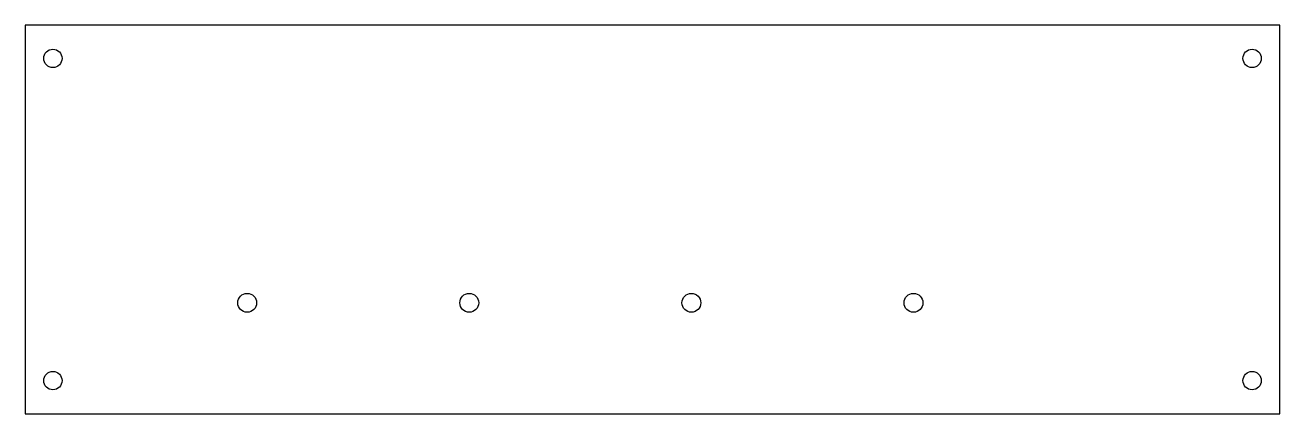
# Model space of a CAD drawing. Header units: millimetres. Extents: x -113 to 113, y -35 to 35.
import ezdxf

# ---------------------------------------------------------------- set-up
doc = ezdxf.new("R2010")
doc.units = ezdxf.units.MM
doc.layers.add('CUTOUTS', color=1, linetype='CONTINUOUS')
doc.layers.add('PERIMETER', color=5, linetype='CONTINUOUS')

msp = doc.modelspace()

# ---------------------------------------------------------------- linework, layer by layer
at = {"layer": 'CUTOUTS'}
for centre, radius in [((-108, 29), 1.65), ((108, 29), 1.65), ((-73, -15), 1.7), ((-33, -15), 1.7), ((7, -15), 1.7), ((47, -15), 1.7), ((-108, -29), 1.65), ((108, -29), 1.65)]:
    msp.add_circle(centre, radius, dxfattribs=at)
at = {"layer": 'PERIMETER'}
for p, q in [((-113, 35), (-113, -35)), ((113, 35), (-113, 35)), ((113, -35), (113, 35)), ((-113, -35), (113, -35))]:
    msp.add_line(p, q, dxfattribs=at)

doc.saveas('drawing.dxf')
